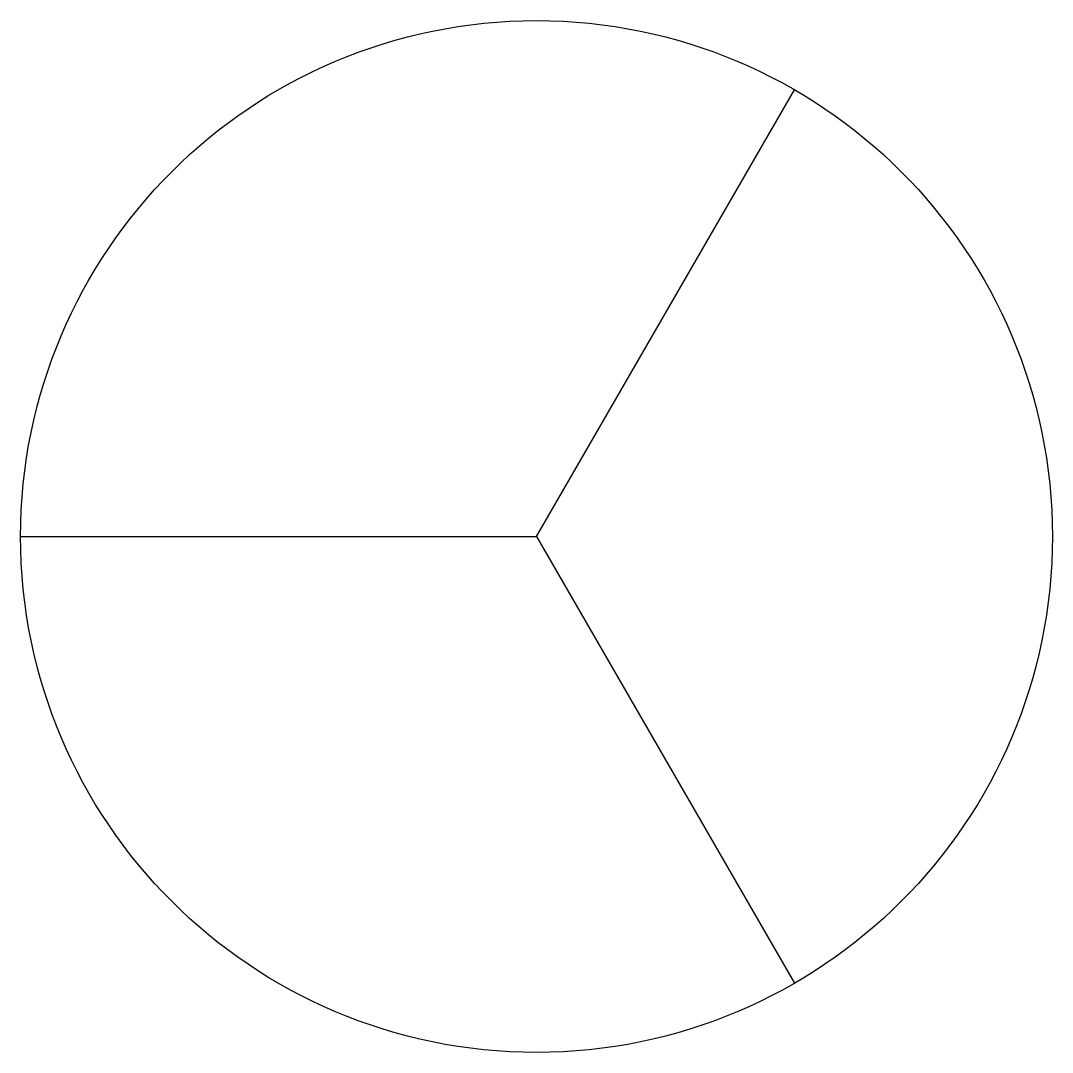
# Model space of a CAD drawing. Extents: x -679.222 to -679.099, y 454.041 to 454.164.
import ezdxf

# ---------------------------------------------------------------- set-up
doc = ezdxf.new("R2010")
doc.units = 0
doc.header["$LTSCALE"] = 96
doc.header["$MEASUREMENT"] = 0
doc.layers.get('0').update_dxf_attribs({"linetype": 'CONTINUOUS'})

msp = doc.modelspace()

# ---------------------------------------------------------------- linework, layer by layer
for p, q in [((-679.16056, 454.10267), (-679.12981, 454.15593)), ((-679.22205, 454.10267), (-679.16056, 454.10267)), ((-679.16056, 454.10267), (-679.12981, 454.04941))]:
    msp.add_line(p, q)
msp.add_circle((-679.16056, 454.10267), 0.0615)

doc.saveas('drawing.dxf')
